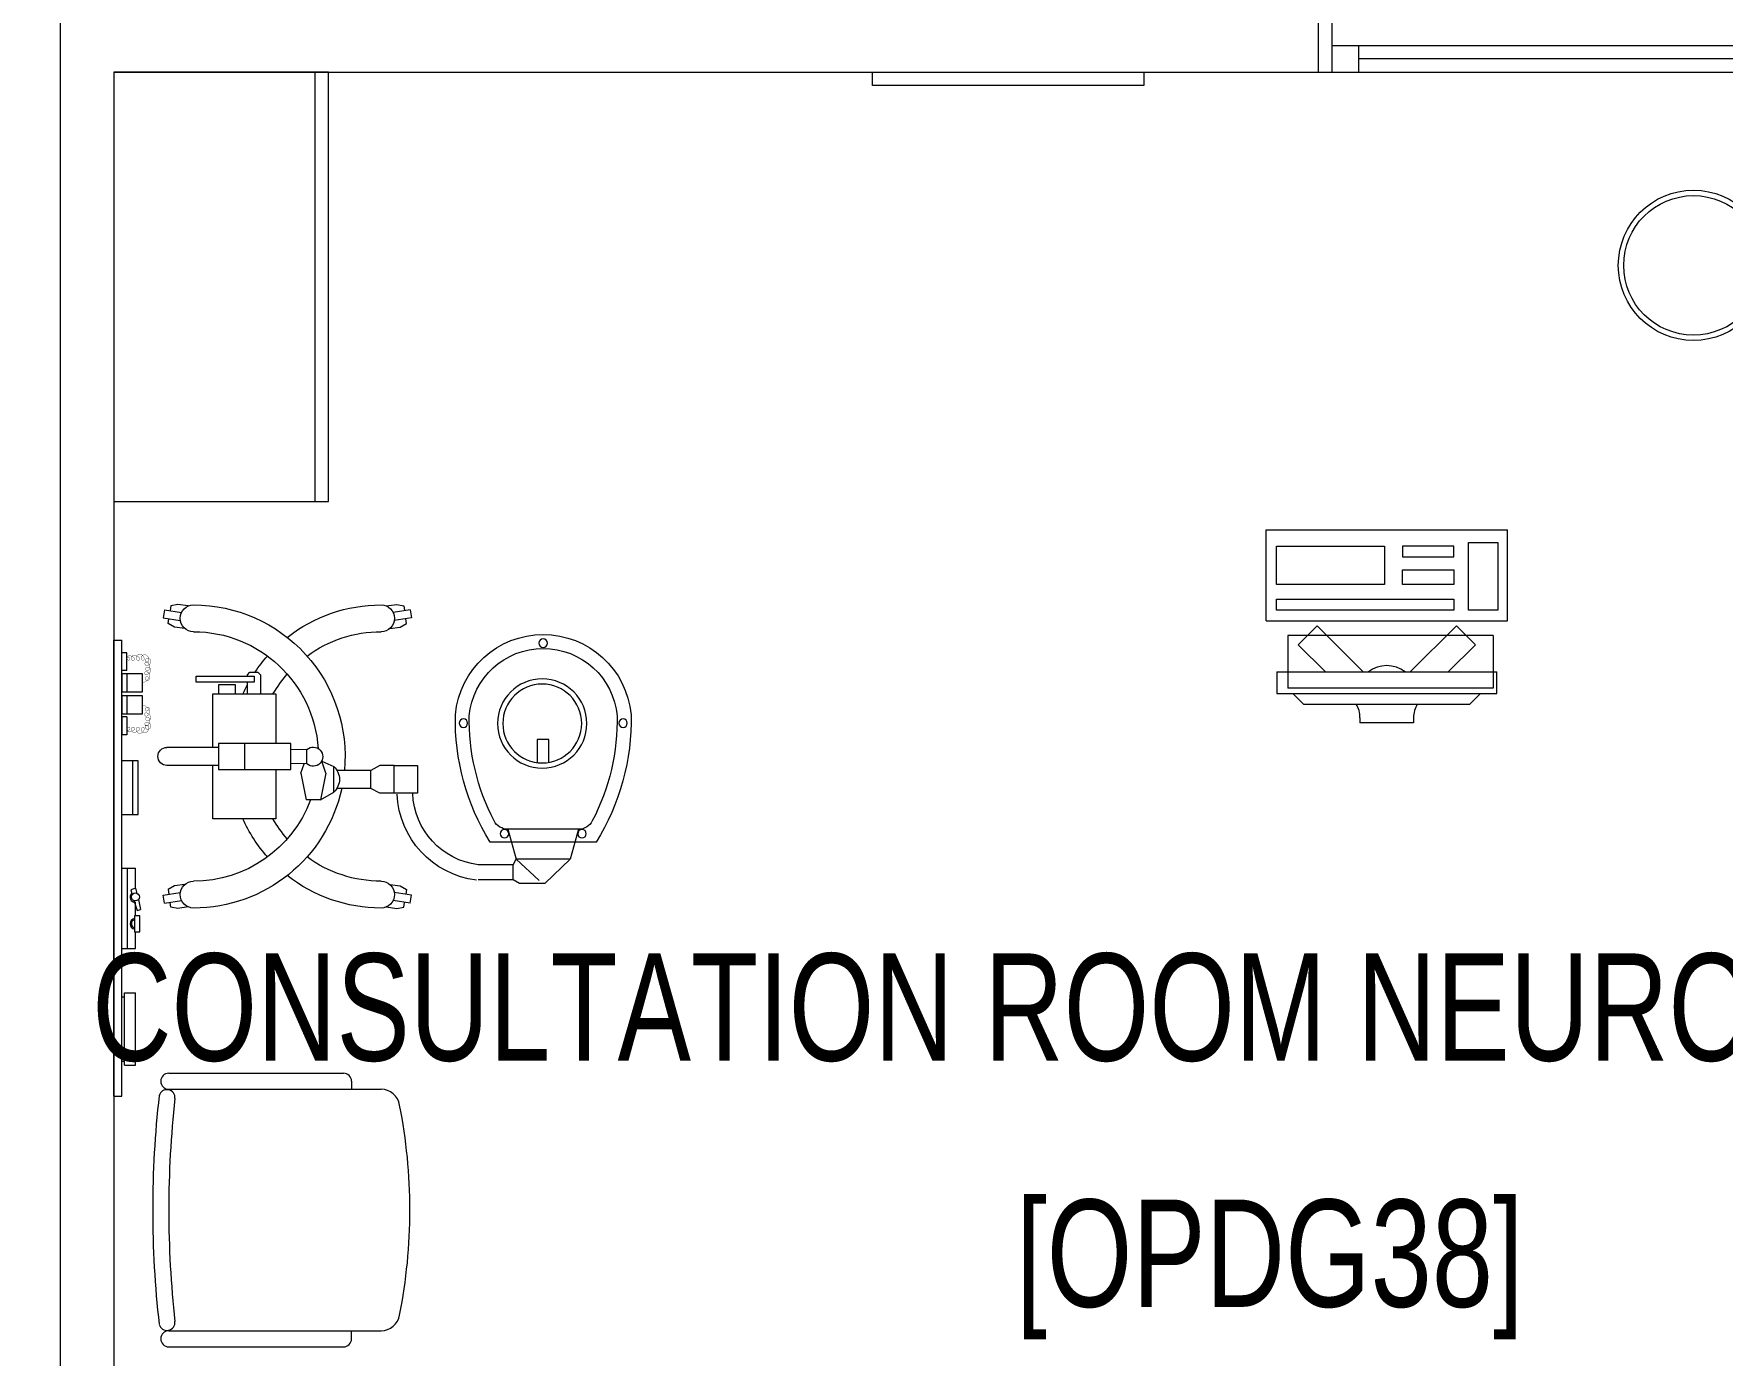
# Model space of a CAD drawing. Header units: millimetres. Extents: x -2143172 to 5255, y -610845 to 279739.
# Drawn here: x -1143962 to -1140815, y -586760 to -584296 of the extents above; entities that cross this region are included whole.
import ezdxf

# ---------------------------------------------------------------- set-up
doc = ezdxf.new("R2010")
doc.units = ezdxf.units.MM
doc.header["$LTSCALE"] = 30
doc.linetypes.add('HIDDEN', pattern=[9.525, 6.35, -3.175])
doc.layers.get('0').update_dxf_attribs({"lineweight": 5})
for name, color, linetype, lineweight in [('72_EGR_BASE_TEXT', 7, 'Continuous', 5), ('Aluminum', 7, 'Continuous', 5), ('LOADING', 163, 'Continuous', 5), ('Walls', 32, 'Continuous', 5)]:
    doc.layers.add(name, color=color, linetype=linetype, lineweight=lineweight)
doc.styles.add('X3G_ENTITY_2587E4', font='swisscl.ttf', dxfattribs={"height": 200})
doc.styles.add('X3G_ENTITY_258862', font='swisscl.ttf', dxfattribs={"height": 200})

# ---------------------------------------------------------------- blocks, each defined once
blk = doc.blocks.new('A$C37be4daf')
at = {"layer": 'Aluminum', "color": 5}
for p, q in [((1416, 598.2), (216, 598.2)), ((241, 498.2), (241, 598.2)), ((291, 548.2), (291, 598.2)), ((1341, 548.2), (1341, 598.2)), ((1391, 498.2), (1391, 598.2)), ((291, 573.2), (1341, 573.2)), ((1391, 548.2), (241, 548.2)), ((1416, 498.2), (216, 498.2))]:
    blk.add_line(p, q, dxfattribs=at)
at = {"layer": 'Walls'}
for p, q in [((216, 498.2), (216, 598.2)), ((1416, 498.2), (1416, 598.2))]:
    blk.add_line(p, q, dxfattribs=at)
blk = doc.blocks.new('WM00001-P')
blk.add_circle((0, 0), 0.14)
at = {"color": 8}
blk.add_circle((0, 0), 0.13, dxfattribs=at)
blk = doc.blocks.new('GF21016-P')
at = {"color": 0, "extrusion": (-1.24384e-09, -1.20261e-09, -1)}
for p, q in [((0.0128, 0.0179), (0.0128, 0.4136)), ((0.4628, 0.0179), (0.4628, 0.4136)), ((-0.0022, 0.3585), (0.0128, 0.3585)), ((0.4778, 0.3585), (0.4628, 0.3585)), ((-0.0172, 0.0179), (-0.0172, 0.3435)), ((0.4928, 0.0179), (0.4928, 0.3435)), ((0.4778, 0.0029), (0.4778, 0.0029))]:
    blk.add_line(p, q, dxfattribs=at)
for centre, radius, start, end in [((-0.2378, -0.5362), 1.0036, 78.7568, 101.2432), ((-0.0478, 0.4136), 0.035, 0, 80.6557), ((-0.4278, 0.4136), 0.035, 99.3443, 180), ((0.0022, 0.3435), 0.015, 0, 90), ((-0.4778, 0.3435), 0.015, 90, 180), ((0.0022, 0.0179), 0.015, 270, 0), ((0.0022, 0.0179), 0.015, 180, 270), ((-0.0284, 0.0145), 0.015, 284.3864, 95.5209), ((-0.2378, 1.8734), 1.8855, 263.5119, 276.4881), ((-0.2378, 1.8928), 1.8749, 263.6341, 276.3659), ((-0.4471, 0.0145), 0.015, 84.4791, 255.6136), ((-0.4778, 0.0179), 0.015, 270, 0), ((-0.4778, 0.0179), 0.015, 180, 270)]:
    blk.add_arc(centre, radius, start, end, dxfattribs=at)
blk = doc.blocks.new('ITCWLS1-P')
for p, q in [((-0.17, 0.45), (-0.17, 0)), ((-0.17, 0.45), (0, 0.45)), ((0, 0.45), (0, 0)), ((-0.2651, 0.43, 0), (-0.3051, 0.43, 0)), ((-0.3051, 0.43, 0), (-0.3051, 0.02, 0)), ((-0.2651, 0.43, 0), (-0.2651, 0.02, 0)), ((-0.1496, 0.4305), (-0.1291, 0.4305)), ((-0.1291, 0.4305), (-0.1291, 0.4089)), ((-0.3251, 0.38, 0), (-0.3051, 0.4, 0)), ((-0.3251, 0.38, 0), (-0.3251, 0.07, 0)), ((-0.3251, 0.07, 0), (-0.3051, 0.05, 0)), ((-0.3051, 0.02, 0), (-0.2651, 0.02, 0)), ((-0.17, 0), (0, 0))]:
    blk.add_line(p, q)
at = {"color": 8, "linetype": 'HIDDEN'}
for p, q in [((-0.197, 0.4094), (-0.295, 0.4094)), ((-0.295, 0.0264), (-0.295, 0.4094)), ((-0.197, 0.0264), (-0.197, 0.4094)), ((-0.197, 0.0264), (-0.295, 0.0264))]:
    blk.add_line(p, q, dxfattribs=at)
at = {"color": 1, "extrusion": (2.48281e-10, 3.18408e-10, -1)}
for p, q in [((-0.2651, 0.3395), (-0.2144, 0.3902)), ((-0.1791, 0.3548), (-0.2144, 0.3902)), ((-0.2651, 0.2688), (-0.1791, 0.3548))]:
    blk.add_line(p, q, dxfattribs=at)
at = {"color": 1}
for p, q in [((-0.3503, 0.275), (-0.3596, 0.275)), ((-0.3596, 0.175), (-0.3596, 0.275)), ((-0.3503, 0.175), (-0.3596, 0.175))]:
    blk.add_line(p, q, dxfattribs=at)
at = {"color": 1, "extrusion": (2.48281e-10, -3.18408e-10, -1)}
for p, q in [((-0.2651, 0.1812), (-0.1791, 0.0952)), ((-0.2651, 0.1105), (-0.2144, 0.0598)), ((-0.1791, 0.0952), (-0.2144, 0.0598))]:
    blk.add_line(p, q, dxfattribs=at)
blk.add_lwpolyline([(-0.1291, 0.4089), (-0.1291, 0.1), (-0.1496, 0.1), (-0.1496, 0.4305)])
for points in [[(-0.1019, 0.4305), (-0.0304, 0.4305), (-0.0304, 0.2294), (-0.1019, 0.2294)], [(-0.1019, 0.1954), (-0.0747, 0.1954), (-0.0747, 0.1), (-0.1019, 0.1)], [(-0.0304, 0.1954), (-0.0508, 0.1954), (-0.0508, 0.1), (-0.0304, 0.1)], [(-0.1496, 0.0727), (-0.0236, 0.0727), (-0.0236, 0.0182), (-0.1496, 0.0182)]]:
    blk.add_lwpolyline(points, close=True)
at = {"color": 250, "linetype": 'Continuous'}
for points in [[(-0.1496, 0.1), (-0.1496, 0.1), (-0.1496, 0.1), (-0.1496, 0.1), (-0.1496, 0.1), (-0.1496, 0.1), (-0.1496, 0.1), (-0.1496, 0.1), (-0.1496, 0.1)], [(-0.1496, 0.1), (-0.1496, 0.1), (-0.1496, 0.1), (-0.1496, 0.1), (-0.1496, 0.1), (-0.1496, 0.1), (-0.1496, 0.1), (-0.1496, 0.1), (-0.1496, 0.1), (-0.1496, 0.1), (-0.1496, 0.1), (-0.1496, 0.1), (-0.1496, 0.1), (-0.1496, 0.1), (-0.1496, 0.1), (-0.1496, 0.1), (-0.1496, 0.1), (-0.1496, 0.1)], [(-0.1496, 0.1), (-0.1496, 0.1), (-0.1496, 0.1), (-0.1496, 0.1), (-0.1496, 0.1), (-0.1496, 0.1), (-0.1496, 0.1), (-0.1496, 0.1), (-0.1496, 0.1), (-0.1496, 0.1)], [(-0.1496, 0.1), (-0.1496, 0.1), (-0.1496, 0.1), (-0.1496, 0.1), (-0.1496, 0.1), (-0.1496, 0.1), (-0.1496, 0.1)], [(-0.1496, 0.1), (-0.1496, 0.1), (-0.1496, 0.1), (-0.1496, 0.1), (-0.1496, 0.1), (-0.1496, 0.1), (-0.1496, 0.1), (-0.1496, 0.1), (-0.1496, 0.1), (-0.1496, 0.1)], [(-0.1496, 0.1), (-0.1496, 0.1), (-0.1496, 0.1), (-0.1496, 0.1), (-0.1496, 0.1), (-0.1496, 0.1), (-0.1496, 0.1), (-0.1496, 0.1), (-0.1496, 0.1), (-0.1496, 0.1), (-0.1496, 0.1), (-0.1496, 0.1), (-0.1496, 0.1), (-0.1496, 0.1), (-0.1496, 0.1)], [(-0.1496, 0.1), (-0.1496, 0.1), (-0.1496, 0.1), (-0.1496, 0.1), (-0.1496, 0.1), (-0.1496, 0.1), (-0.1496, 0.1), (-0.1496, 0.1), (-0.1496, 0.1), (-0.1496, 0.1)], [(-0.1496, 0.1), (-0.1496, 0.1), (-0.1496, 0.1), (-0.1496, 0.1), (-0.1496, 0.1), (-0.1496, 0.1), (-0.1496, 0.1), (-0.1496, 0.1), (-0.1496, 0.1), (-0.1496, 0.1)], [(-0.1496, 0.1), (-0.1496, 0.1), (-0.1496, 0.1), (-0.1496, 0.1), (-0.1496, 0.1), (-0.1496, 0.1), (-0.1496, 0.1), (-0.1496, 0.1), (-0.1496, 0.1), (-0.1496, 0.1), (-0.1496, 0.1), (-0.1496, 0.1), (-0.1496, 0.1), (-0.1496, 0.1), (-0.1496, 0.1), (-0.1496, 0.1), (-0.1496, 0.1), (-0.1496, 0.1), (-0.1496, 0.1), (-0.1496, 0.1), (-0.1496, 0.1), (-0.1496, 0.1), (-0.1496, 0.1), (-0.1496, 0.1), (-0.1496, 0.1), (-0.1496, 0.1), (-0.1496, 0.1), (-0.1496, 0.1), (-0.1496, 0.1), (-0.1496, 0.1), (-0.1496, 0.1), (-0.1496, 0.1), (-0.1496, 0.1), (-0.1496, 0.1), (-0.1496, 0.1), (-0.1496, 0.1), (-0.1496, 0.1), (-0.1496, 0.1), (-0.1496, 0.1), (-0.1496, 0.1), (-0.1496, 0.1), (-0.1496, 0.1), (-0.1496, 0.1), (-0.1496, 0.1), (-0.1496, 0.1), (-0.1496, 0.1), (-0.1496, 0.1), (-0.1496, 0.1), (-0.1496, 0.1), (-0.1496, 0.1), (-0.1496, 0.1), (-0.1496, 0.1), (-0.1496, 0.1), (-0.1496, 0.1)], [(-0.1496, 0.1), (-0.1496, 0.1), (-0.1496, 0.1), (-0.1496, 0.1), (-0.1496, 0.1), (-0.1496, 0.1), (-0.1496, 0.1), (-0.1496, 0.1), (-0.1496, 0.1), (-0.1496, 0.1), (-0.1496, 0.1), (-0.1496, 0.1), (-0.1496, 0.1), (-0.1496, 0.1), (-0.1496, 0.1), (-0.1496, 0.1), (-0.1496, 0.1), (-0.1496, 0.1), (-0.1496, 0.1), (-0.1496, 0.1), (-0.1496, 0.1), (-0.1496, 0.1), (-0.1496, 0.1), (-0.1496, 0.1), (-0.1496, 0.1), (-0.1496, 0.1), (-0.1496, 0.1), (-0.1496, 0.1), (-0.1496, 0.1), (-0.1496, 0.1), (-0.1496, 0.1), (-0.1496, 0.1), (-0.1496, 0.1), (-0.1496, 0.1), (-0.1496, 0.1), (-0.1496, 0.1), (-0.1496, 0.1), (-0.1496, 0.1), (-0.1496, 0.1), (-0.1496, 0.1), (-0.1496, 0.1), (-0.1496, 0.1), (-0.1496, 0.1), (-0.1496, 0.1), (-0.1496, 0.1), (-0.1496, 0.1), (-0.1496, 0.1), (-0.1496, 0.1), (-0.1496, 0.1), (-0.1496, 0.1), (-0.1496, 0.1), (-0.1496, 0.1), (-0.1496, 0.1), (-0.1496, 0.1), (-0.1496, 0.1), (-0.1496, 0.1), (-0.1496, 0.1), (-0.1496, 0.1), (-0.1496, 0.1), (-0.1496, 0.1), (-0.1496, 0.1), (-0.1496, 0.1), (-0.1496, 0.1), (-0.1496, 0.1), (-0.1496, 0.1), (-0.1496, 0.1), (-0.1496, 0.1), (-0.1496, 0.1), (-0.1496, 0.1), (-0.1496, 0.1), (-0.1496, 0.1), (-0.1496, 0.1), (-0.1496, 0.1), (-0.1496, 0.1), (-0.1496, 0.1), (-0.1496, 0.1), (-0.1496, 0.1), (-0.1496, 0.1), (-0.1496, 0.1), (-0.1496, 0.1), (-0.1496, 0.1), (-0.1496, 0.1), (-0.1496, 0.1), (-0.1496, 0.1), (-0.1496, 0.1), (-0.1496, 0.1), (-0.1496, 0.1), (-0.1496, 0.1), (-0.1496, 0.1)], [(-0.1496, 0.1), (-0.1496, 0.1), (-0.1496, 0.1), (-0.1496, 0.1), (-0.1496, 0.1), (-0.1496, 0.1), (-0.1496, 0.1), (-0.1496, 0.1), (-0.1496, 0.1), (-0.1496, 0.1), (-0.1496, 0.1), (-0.1496, 0.1)], [(-0.1496, 0.1), (-0.1496, 0.1), (-0.1496, 0.1), (-0.1496, 0.1), (-0.1496, 0.1), (-0.1496, 0.1), (-0.1496, 0.1)], [(-0.1496, 0.1), (-0.1496, 0.1), (-0.1496, 0.1), (-0.1496, 0.1), (-0.1496, 0.1), (-0.1496, 0.1), (-0.1496, 0.1), (-0.1496, 0.1), (-0.1496, 0.1), (-0.1496, 0.1), (-0.1496, 0.1), (-0.1496, 0.1), (-0.1496, 0.1), (-0.1496, 0.1), (-0.1496, 0.1), (-0.1496, 0.1), (-0.1496, 0.1)], [(-0.1496, 0.1), (-0.1496, 0.1), (-0.1496, 0.1), (-0.1496, 0.1), (-0.1496, 0.1), (-0.1496, 0.1), (-0.1496, 0.1), (-0.1496, 0.1), (-0.1496, 0.1), (-0.1496, 0.1), (-0.1496, 0.1), (-0.1496, 0.1), (-0.1496, 0.1), (-0.1496, 0.1), (-0.1496, 0.1), (-0.1496, 0.1), (-0.1496, 0.1), (-0.1496, 0.1), (-0.1496, 0.1), (-0.1496, 0.1), (-0.1496, 0.1), (-0.1496, 0.1), (-0.1496, 0.1), (-0.1496, 0.1), (-0.1496, 0.1), (-0.1496, 0.1), (-0.1496, 0.1), (-0.1496, 0.1), (-0.1496, 0.1), (-0.1496, 0.1), (-0.1496, 0.1), (-0.1496, 0.1), (-0.1496, 0.1), (-0.1496, 0.1), (-0.1496, 0.1), (-0.1496, 0.1), (-0.1496, 0.1), (-0.1496, 0.1), (-0.1496, 0.1), (-0.1496, 0.1), (-0.1496, 0.1), (-0.1496, 0.1), (-0.1496, 0.1), (-0.1496, 0.1), (-0.1496, 0.1), (-0.1496, 0.1), (-0.1496, 0.1), (-0.1496, 0.1), (-0.1496, 0.1), (-0.1496, 0.1), (-0.1496, 0.1), (-0.1496, 0.1), (-0.1496, 0.1), (-0.1496, 0.1), (-0.1496, 0.1), (-0.1496, 0.1), (-0.1496, 0.1), (-0.1496, 0.1), (-0.1496, 0.1), (-0.1496, 0.1), (-0.1496, 0.1), (-0.1496, 0.1), (-0.1496, 0.1), (-0.1496, 0.1), (-0.1496, 0.1), (-0.1496, 0.1), (-0.1496, 0.1), (-0.1496, 0.1), (-0.1496, 0.1), (-0.1496, 0.1), (-0.1496, 0.1), (-0.1496, 0.1), (-0.1496, 0.1), (-0.1496, 0.1), (-0.1496, 0.1), (-0.1496, 0.1), (-0.1496, 0.1), (-0.1496, 0.1), (-0.1496, 0.1), (-0.1496, 0.1), (-0.1496, 0.1), (-0.1496, 0.1), (-0.1496, 0.1), (-0.1496, 0.1), (-0.1496, 0.1), (-0.1496, 0.1), (-0.1496, 0.1), (-0.1496, 0.1), (-0.1496, 0.1), (-0.1496, 0.1), (-0.1496, 0.1), (-0.1496, 0.1), (-0.1496, 0.1), (-0.1496, 0.1), (-0.1496, 0.1), (-0.1496, 0.1), (-0.1496, 0.1), (-0.1496, 0.1), (-0.1496, 0.1), (-0.1496, 0.1), (-0.1496, 0.1), (-0.1496, 0.1), (-0.1496, 0.1), (-0.1496, 0.1), (-0.1496, 0.1), (-0.1496, 0.1), (-0.1496, 0.1), (-0.1496, 0.1), (-0.1496, 0.1), (-0.1496, 0.1), (-0.1496, 0.1)], [(-0.1496, 0.1), (-0.1496, 0.1), (-0.1496, 0.1), (-0.1496, 0.1), (-0.1496, 0.1), (-0.1496, 0.1), (-0.1496, 0.1), (-0.1496, 0.1)]]:
    blk.add_lwpolyline(points, dxfattribs=at)
for points in [[(-0.1496, 0.1), (-0.1496, 0.1), (-0.1496, 0.1), (-0.1496, 0.1), (-0.1496, 0.1), (-0.1496, 0.1), (-0.1496, 0.1), (-0.1496, 0.1), (-0.1496, 0.1), (-0.1496, 0.1), (-0.1496, 0.1), (-0.1496, 0.1), (-0.1496, 0.1), (-0.1496, 0.1), (-0.1496, 0.1), (-0.1496, 0.1), (-0.1496, 0.1), (-0.1496, 0.1), (-0.1496, 0.1), (-0.1496, 0.1), (-0.1496, 0.1), (-0.1496, 0.1), (-0.1496, 0.1), (-0.1496, 0.1), (-0.1496, 0.1), (-0.1496, 0.1), (-0.1496, 0.1), (-0.1496, 0.1), (-0.1496, 0.1), (-0.1496, 0.1), (-0.1496, 0.1), (-0.1496, 0.1), (-0.1496, 0.1), (-0.1496, 0.1), (-0.1496, 0.1), (-0.1496, 0.1), (-0.1496, 0.1), (-0.1496, 0.1), (-0.1496, 0.1), (-0.1496, 0.1), (-0.1496, 0.1), (-0.1496, 0.1), (-0.1496, 0.1), (-0.1496, 0.1), (-0.1496, 0.1), (-0.1496, 0.1), (-0.1496, 0.1), (-0.1496, 0.1), (-0.1496, 0.1), (-0.1496, 0.1), (-0.1496, 0.1), (-0.1496, 0.1), (-0.1496, 0.1), (-0.1496, 0.1), (-0.1496, 0.1), (-0.1496, 0.1), (-0.1496, 0.1), (-0.1496, 0.1), (-0.1496, 0.1), (-0.1496, 0.1), (-0.1496, 0.1), (-0.1496, 0.1), (-0.1496, 0.1), (-0.1496, 0.1), (-0.1496, 0.1), (-0.1496, 0.1), (-0.1496, 0.1), (-0.1496, 0.1), (-0.1496, 0.1), (-0.1496, 0.1), (-0.1496, 0.1), (-0.1496, 0.1), (-0.1496, 0.1), (-0.1496, 0.1), (-0.1496, 0.1), (-0.1496, 0.1), (-0.1496, 0.1), (-0.1496, 0.1), (-0.1496, 0.1), (-0.1496, 0.1), (-0.1496, 0.1), (-0.1496, 0.1), (-0.1496, 0.1), (-0.1496, 0.1), (-0.1496, 0.1), (-0.1496, 0.1), (-0.1496, 0.1), (-0.1496, 0.1), (-0.1496, 0.1), (-0.1496, 0.1), (-0.1496, 0.1), (-0.1496, 0.1), (-0.1496, 0.1), (-0.1496, 0.1), (-0.1496, 0.1), (-0.1496, 0.1), (-0.1496, 0.1), (-0.1496, 0.1), (-0.1496, 0.1), (-0.1496, 0.1), (-0.1496, 0.1), (-0.1496, 0.1), (-0.1496, 0.1), (-0.1496, 0.1), (-0.1496, 0.1), (-0.1496, 0.1), (-0.1496, 0.1), (-0.1496, 0.1), (-0.1496, 0.1), (-0.1496, 0.1), (-0.1496, 0.1), (-0.1496, 0.1), (-0.1496, 0.1), (-0.1496, 0.1), (-0.1496, 0.1), (-0.1496, 0.1), (-0.1496, 0.1), (-0.1496, 0.1), (-0.1496, 0.1), (-0.1496, 0.1), (-0.1496, 0.1), (-0.1496, 0.1), (-0.1496, 0.1), (-0.1496, 0.1), (-0.1496, 0.1), (-0.1496, 0.1), (-0.1496, 0.1), (-0.1496, 0.1), (-0.1496, 0.1), (-0.1496, 0.1), (-0.1496, 0.1), (-0.1496, 0.1), (-0.1496, 0.1), (-0.1496, 0.1), (-0.1496, 0.1), (-0.1496, 0.1), (-0.1496, 0.1), (-0.1496, 0.1), (-0.1496, 0.1), (-0.1496, 0.1), (-0.1496, 0.1), (-0.1496, 0.1), (-0.1496, 0.1), (-0.1496, 0.1), (-0.1496, 0.1), (-0.1496, 0.1), (-0.1496, 0.1), (-0.1496, 0.1), (-0.1496, 0.1), (-0.1496, 0.1), (-0.1496, 0.1), (-0.1496, 0.1), (-0.1496, 0.1), (-0.1496, 0.1), (-0.1496, 0.1), (-0.1496, 0.1), (-0.1496, 0.1), (-0.1496, 0.1), (-0.1496, 0.1), (-0.1496, 0.1), (-0.1496, 0.1), (-0.1496, 0.1), (-0.1496, 0.1), (-0.1496, 0.1), (-0.1496, 0.1), (-0.1496, 0.1), (-0.1496, 0.1), (-0.1496, 0.1), (-0.1496, 0.1), (-0.1496, 0.1), (-0.1496, 0.1), (-0.1496, 0.1), (-0.1496, 0.1), (-0.1496, 0.1), (-0.1496, 0.1), (-0.1496, 0.1), (-0.1496, 0.1), (-0.1496, 0.1), (-0.1496, 0.1), (-0.1496, 0.1), (-0.1496, 0.1), (-0.1496, 0.1), (-0.1496, 0.1), (-0.1496, 0.1), (-0.1496, 0.1), (-0.1496, 0.1), (-0.1496, 0.1), (-0.1496, 0.1), (-0.1496, 0.1), (-0.1496, 0.1), (-0.1496, 0.1), (-0.1496, 0.1), (-0.1496, 0.1), (-0.1496, 0.1), (-0.1496, 0.1), (-0.1496, 0.1), (-0.1496, 0.1), (-0.1496, 0.1), (-0.1496, 0.1), (-0.1496, 0.1), (-0.1496, 0.1), (-0.1496, 0.1), (-0.1496, 0.1), (-0.1496, 0.1), (-0.1496, 0.1), (-0.1496, 0.1), (-0.1496, 0.1), (-0.1496, 0.1), (-0.1496, 0.1), (-0.1496, 0.1), (-0.1496, 0.1), (-0.1496, 0.1), (-0.1496, 0.1), (-0.1496, 0.1), (-0.1496, 0.1), (-0.1496, 0.1), (-0.1496, 0.1), (-0.1496, 0.1), (-0.1496, 0.1), (-0.1496, 0.1), (-0.1496, 0.1), (-0.1496, 0.1), (-0.1496, 0.1), (-0.1496, 0.1), (-0.1496, 0.1), (-0.1496, 0.1), (-0.1496, 0.1), (-0.1496, 0.1), (-0.1496, 0.1), (-0.1496, 0.1), (-0.1496, 0.1), (-0.1496, 0.1), (-0.1496, 0.1), (-0.1496, 0.1), (-0.1496, 0.1), (-0.1496, 0.1), (-0.1496, 0.1), (-0.1496, 0.1), (-0.1496, 0.1), (-0.1496, 0.1), (-0.1496, 0.1), (-0.1496, 0.1), (-0.1496, 0.1), (-0.1496, 0.1), (-0.1496, 0.1), (-0.1496, 0.1), (-0.1496, 0.1), (-0.1496, 0.1), (-0.1496, 0.1), (-0.1496, 0.1), (-0.1496, 0.1), (-0.1496, 0.1), (-0.1496, 0.1), (-0.1496, 0.1), (-0.1496, 0.1), (-0.1496, 0.1), (-0.1496, 0.1), (-0.1496, 0.1), (-0.1496, 0.1), (-0.1496, 0.1), (-0.1496, 0.1), (-0.1496, 0.1), (-0.1496, 0.1), (-0.1496, 0.1), (-0.1496, 0.1), (-0.1496, 0.1), (-0.1496, 0.1), (-0.1496, 0.1), (-0.1496, 0.1), (-0.1496, 0.1), (-0.1496, 0.1), (-0.1496, 0.1), (-0.1496, 0.1), (-0.1496, 0.1), (-0.1496, 0.1), (-0.1496, 0.1), (-0.1496, 0.1)], [(-0.1496, 0.1), (-0.1496, 0.1), (-0.1496, 0.1), (-0.1496, 0.1), (-0.1496, 0.1), (-0.1496, 0.1), (-0.1496, 0.1), (-0.1496, 0.1), (-0.1496, 0.1), (-0.1496, 0.1), (-0.1496, 0.1), (-0.1496, 0.1), (-0.1496, 0.1), (-0.1496, 0.1), (-0.1496, 0.1), (-0.1496, 0.1), (-0.1496, 0.1), (-0.1496, 0.1), (-0.1496, 0.1), (-0.1496, 0.1), (-0.1496, 0.1), (-0.1496, 0.1), (-0.1496, 0.1), (-0.1496, 0.1), (-0.1496, 0.1), (-0.1496, 0.1), (-0.1496, 0.1), (-0.1496, 0.1), (-0.1496, 0.1), (-0.1496, 0.1), (-0.1496, 0.1), (-0.1496, 0.1), (-0.1496, 0.1), (-0.1496, 0.1), (-0.1496, 0.1), (-0.1496, 0.1), (-0.1496, 0.1), (-0.1496, 0.1), (-0.1496, 0.1), (-0.1496, 0.1), (-0.1496, 0.1), (-0.1496, 0.1), (-0.1496, 0.1), (-0.1496, 0.1), (-0.1496, 0.1), (-0.1496, 0.1), (-0.1496, 0.1), (-0.1496, 0.1), (-0.1496, 0.1), (-0.1496, 0.1), (-0.1496, 0.1), (-0.1496, 0.1), (-0.1496, 0.1), (-0.1496, 0.1), (-0.1496, 0.1), (-0.1496, 0.1), (-0.1496, 0.1), (-0.1496, 0.1), (-0.1496, 0.1), (-0.1496, 0.1), (-0.1496, 0.1), (-0.1496, 0.1), (-0.1496, 0.1), (-0.1496, 0.1), (-0.1496, 0.1), (-0.1496, 0.1), (-0.1496, 0.1), (-0.1496, 0.1), (-0.1496, 0.1), (-0.1496, 0.1), (-0.1496, 0.1), (-0.1496, 0.1), (-0.1496, 0.1), (-0.1496, 0.1), (-0.1496, 0.1), (-0.1496, 0.1), (-0.1496, 0.1), (-0.1496, 0.1), (-0.1496, 0.1), (-0.1496, 0.1), (-0.1496, 0.1), (-0.1496, 0.1), (-0.1496, 0.1), (-0.1496, 0.1), (-0.1496, 0.1), (-0.1496, 0.1), (-0.1496, 0.1), (-0.1496, 0.1), (-0.1496, 0.1), (-0.1496, 0.1), (-0.1496, 0.1), (-0.1496, 0.1), (-0.1496, 0.1), (-0.1496, 0.1), (-0.1496, 0.1), (-0.1496, 0.1), (-0.1496, 0.1), (-0.1496, 0.1), (-0.1496, 0.1), (-0.1496, 0.1), (-0.1496, 0.1), (-0.1496, 0.1), (-0.1496, 0.1), (-0.1496, 0.1), (-0.1496, 0.1), (-0.1496, 0.1), (-0.1496, 0.1), (-0.1496, 0.1), (-0.1496, 0.1), (-0.1496, 0.1), (-0.1496, 0.1), (-0.1496, 0.1), (-0.1496, 0.1), (-0.1496, 0.1), (-0.1496, 0.1), (-0.1496, 0.1), (-0.1496, 0.1), (-0.1496, 0.1), (-0.1496, 0.1), (-0.1496, 0.1), (-0.1496, 0.1), (-0.1496, 0.1), (-0.1496, 0.1), (-0.1496, 0.1), (-0.1496, 0.1), (-0.1496, 0.1), (-0.1496, 0.1), (-0.1496, 0.1), (-0.1496, 0.1), (-0.1496, 0.1), (-0.1496, 0.1), (-0.1496, 0.1), (-0.1496, 0.1), (-0.1496, 0.1), (-0.1496, 0.1), (-0.1496, 0.1), (-0.1496, 0.1), (-0.1496, 0.1), (-0.1496, 0.1), (-0.1496, 0.1), (-0.1496, 0.1), (-0.1496, 0.1), (-0.1496, 0.1), (-0.1496, 0.1), (-0.1496, 0.1), (-0.1496, 0.1), (-0.1496, 0.1), (-0.1496, 0.1), (-0.1496, 0.1), (-0.1496, 0.1), (-0.1496, 0.1), (-0.1496, 0.1), (-0.1496, 0.1), (-0.1496, 0.1), (-0.1496, 0.1), (-0.1496, 0.1), (-0.1496, 0.1), (-0.1496, 0.1), (-0.1496, 0.1), (-0.1496, 0.1), (-0.1496, 0.1), (-0.1496, 0.1), (-0.1496, 0.1), (-0.1496, 0.1), (-0.1496, 0.1), (-0.1496, 0.1), (-0.1496, 0.1), (-0.1496, 0.1), (-0.1496, 0.1), (-0.1496, 0.1), (-0.1496, 0.1), (-0.1496, 0.1), (-0.1496, 0.1), (-0.1496, 0.1), (-0.1496, 0.1), (-0.1496, 0.1), (-0.1496, 0.1), (-0.1496, 0.1), (-0.1496, 0.1), (-0.1496, 0.1), (-0.1496, 0.1), (-0.1496, 0.1), (-0.1496, 0.1), (-0.1496, 0.1), (-0.1496, 0.1), (-0.1496, 0.1), (-0.1496, 0.1), (-0.1496, 0.1), (-0.1496, 0.1), (-0.1496, 0.1), (-0.1496, 0.1), (-0.1496, 0.1), (-0.1496, 0.1), (-0.1496, 0.1), (-0.1496, 0.1), (-0.1496, 0.1), (-0.1496, 0.1), (-0.1496, 0.1), (-0.1496, 0.1), (-0.1496, 0.1), (-0.1496, 0.1), (-0.1496, 0.1), (-0.1496, 0.1), (-0.1496, 0.1), (-0.1496, 0.1), (-0.1496, 0.1), (-0.1496, 0.1), (-0.1496, 0.1), (-0.1496, 0.1), (-0.1496, 0.1), (-0.1496, 0.1), (-0.1496, 0.1), (-0.1496, 0.1), (-0.1496, 0.1)], [(-0.1496, 0.1), (-0.1496, 0.1), (-0.1496, 0.1), (-0.1496, 0.1), (-0.1496, 0.1), (-0.1496, 0.1), (-0.1496, 0.1), (-0.1496, 0.1), (-0.1496, 0.1), (-0.1496, 0.1), (-0.1496, 0.1), (-0.1496, 0.1), (-0.1496, 0.1), (-0.1496, 0.1), (-0.1496, 0.1), (-0.1496, 0.1), (-0.1496, 0.1), (-0.1496, 0.1), (-0.1496, 0.1), (-0.1496, 0.1), (-0.1496, 0.1), (-0.1496, 0.1), (-0.1496, 0.1), (-0.1496, 0.1), (-0.1496, 0.1), (-0.1496, 0.1), (-0.1496, 0.1), (-0.1496, 0.1), (-0.1496, 0.1), (-0.1496, 0.1), (-0.1496, 0.1), (-0.1496, 0.1), (-0.1496, 0.1), (-0.1496, 0.1), (-0.1496, 0.1), (-0.1496, 0.1), (-0.1496, 0.1), (-0.1496, 0.1), (-0.1496, 0.1), (-0.1496, 0.1), (-0.1496, 0.1), (-0.1496, 0.1), (-0.1496, 0.1), (-0.1496, 0.1), (-0.1496, 0.1), (-0.1496, 0.1), (-0.1496, 0.1), (-0.1496, 0.1), (-0.1496, 0.1), (-0.1496, 0.1), (-0.1496, 0.1), (-0.1496, 0.1), (-0.1496, 0.1), (-0.1496, 0.1), (-0.1496, 0.1), (-0.1496, 0.1), (-0.1496, 0.1), (-0.1496, 0.1), (-0.1496, 0.1), (-0.1496, 0.1), (-0.1496, 0.1), (-0.1496, 0.1), (-0.1496, 0.1), (-0.1496, 0.1), (-0.1496, 0.1), (-0.1496, 0.1), (-0.1496, 0.1), (-0.1496, 0.1), (-0.1496, 0.1), (-0.1496, 0.1), (-0.1496, 0.1), (-0.1496, 0.1), (-0.1496, 0.1), (-0.1496, 0.1), (-0.1496, 0.1), (-0.1496, 0.1), (-0.1496, 0.1), (-0.1496, 0.1), (-0.1496, 0.1), (-0.1496, 0.1), (-0.1496, 0.1), (-0.1496, 0.1), (-0.1496, 0.1), (-0.1496, 0.1), (-0.1496, 0.1), (-0.1496, 0.1), (-0.1496, 0.1), (-0.1496, 0.1), (-0.1496, 0.1), (-0.1496, 0.1), (-0.1496, 0.1), (-0.1496, 0.1), (-0.1496, 0.1), (-0.1496, 0.1), (-0.1496, 0.1), (-0.1496, 0.1), (-0.1496, 0.1), (-0.1496, 0.1), (-0.1496, 0.1), (-0.1496, 0.1), (-0.1496, 0.1), (-0.1496, 0.1), (-0.1496, 0.1), (-0.1496, 0.1), (-0.1496, 0.1), (-0.1496, 0.1), (-0.1496, 0.1), (-0.1496, 0.1), (-0.1496, 0.1), (-0.1496, 0.1), (-0.1496, 0.1), (-0.1496, 0.1), (-0.1496, 0.1), (-0.1496, 0.1), (-0.1496, 0.1), (-0.1496, 0.1), (-0.1496, 0.1), (-0.1496, 0.1), (-0.1496, 0.1), (-0.1496, 0.1), (-0.1496, 0.1), (-0.1496, 0.1), (-0.1496, 0.1), (-0.1496, 0.1), (-0.1496, 0.1), (-0.1496, 0.1), (-0.1496, 0.1), (-0.1496, 0.1), (-0.1496, 0.1), (-0.1496, 0.1), (-0.1496, 0.1), (-0.1496, 0.1), (-0.1496, 0.1), (-0.1496, 0.1), (-0.1496, 0.1), (-0.1496, 0.1), (-0.1496, 0.1), (-0.1496, 0.1), (-0.1496, 0.1), (-0.1496, 0.1), (-0.1496, 0.1), (-0.1496, 0.1), (-0.1496, 0.1), (-0.1496, 0.1), (-0.1496, 0.1), (-0.1496, 0.1), (-0.1496, 0.1), (-0.1496, 0.1), (-0.1496, 0.1), (-0.1496, 0.1), (-0.1496, 0.1), (-0.1496, 0.1), (-0.1496, 0.1), (-0.1496, 0.1), (-0.1496, 0.1), (-0.1496, 0.1), (-0.1496, 0.1), (-0.1496, 0.1), (-0.1496, 0.1), (-0.1496, 0.1), (-0.1496, 0.1), (-0.1496, 0.1), (-0.1496, 0.1), (-0.1496, 0.1), (-0.1496, 0.1), (-0.1496, 0.1), (-0.1496, 0.1), (-0.1496, 0.1), (-0.1496, 0.1), (-0.1496, 0.1), (-0.1496, 0.1), (-0.1496, 0.1), (-0.1496, 0.1), (-0.1496, 0.1), (-0.1496, 0.1), (-0.1496, 0.1), (-0.1496, 0.1), (-0.1496, 0.1), (-0.1496, 0.1), (-0.1496, 0.1), (-0.1496, 0.1), (-0.1496, 0.1), (-0.1496, 0.1), (-0.1496, 0.1), (-0.1496, 0.1), (-0.1496, 0.1), (-0.1496, 0.1), (-0.1496, 0.1), (-0.1496, 0.1), (-0.1496, 0.1), (-0.1496, 0.1), (-0.1496, 0.1), (-0.1496, 0.1), (-0.1496, 0.1), (-0.1496, 0.1), (-0.1496, 0.1), (-0.1496, 0.1), (-0.1496, 0.1), (-0.1496, 0.1), (-0.1496, 0.1), (-0.1496, 0.1), (-0.1496, 0.1), (-0.1496, 0.1), (-0.1496, 0.1), (-0.1496, 0.1), (-0.1496, 0.1), (-0.1496, 0.1), (-0.1496, 0.1), (-0.1496, 0.1), (-0.1496, 0.1), (-0.1496, 0.1), (-0.1496, 0.1), (-0.1496, 0.1), (-0.1496, 0.1), (-0.1496, 0.1), (-0.1496, 0.1), (-0.1496, 0.1), (-0.1496, 0.1), (-0.1496, 0.1)]]:
    blk.add_lwpolyline(points, close=True, dxfattribs=at)
at = {"color": 1}
for centre, radius, start, end in [((-0.3503, 0.325), 0.05, 270, 300.3093), ((-0.3089, 0.225), 0.0556, 321.9431, 38.0569), ((-0.3503, 0.125), 0.05, 59.6907, 90)]:
    blk.add_arc(centre, radius, start, end, dxfattribs=at)
blk = doc.blocks.new('GF21027-P')
at = {"color": 0}
for p, q in [((0.4, 0.4), (-0.4, 0.4)), ((-0.4, 0.4), (-0.4, 0)), ((0.4, 0), (0.4, 0.4)), ((-0.4, 0.025), (0.4, 0.025)), ((-0.4, 0), (0.4, 0))]:
    blk.add_line(p, q, dxfattribs=at)
blk = doc.blocks.new('mobile light')
at = {"layer": 'LOADING'}
for p, q in [((1882.58, -498.29), (1882.35, -499.8)), ((1882.35, -499.8), (1885.55, -500.28)), ((1882.58, -498.29), (1885.78, -498.78)), ((1883.28, -500.85), (1883.42, -499.96)), ((1883.78, -497.56), (1883.65, -498.45)), ((1885.1, -497.29), (1883.78, -497.56)), ((1887.04, -497.59), (1885.1, -497.29)), ((1923.94, -497.59), (1925.88, -497.29)), ((1928.41, -498.29), (1925.2, -498.78)), ((1928.63, -499.8), (1925.43, -500.28)), ((1925.88, -497.29), (1927.2, -497.56)), ((1927.2, -497.56), (1927.33, -498.45)), ((1927.7, -500.85), (1927.56, -499.96)), ((1928.41, -498.29), (1928.63, -499.8)), ((1884.47, -501.5), (1883.28, -500.85)), ((1886.4, -501.79), (1884.47, -501.5)), ((1924.58, -501.79), (1926.52, -501.5)), ((1926.52, -501.5), (1927.7, -500.85)), ((1947.59, -502.62), (1941.09, -502.62)), ((1948.76, -501.94), (1947.59, -502.62)), ((1947.59, -502.62), (1947.59, -505.45)), ((1948.15, -506.5), (1952.41, -502.55)), ((1953.47, -501.94), (1948.76, -501.94)), ((1958.23, -506.5), (1953.47, -501.94)), ((1947.59, -505.45), (1941.09, -505.45)), ((1946.6, -512.08), (1948.15, -506.5)), ((1947.59, -505.45), (1948.15, -506.5)), ((1958.23, -506.5), (1948.15, -506.5)), ((1959.78, -512.08), (1958.23, -506.5)), ((1963.08, -509.67), (1943.3, -509.67)), ((1959.78, -512.08), (1946.6, -512.08)), ((1908.01, -522.53), (1909, -517.55)), ((1911.69, -517.55), (1909, -517.55)), ((1912.69, -522.53), (1911.69, -517.55)), ((1911.69, -517.55), (1914.17, -518.99)), ((1914.17, -518.99), (1914.17, -523.77)), ((1922.73, -518.8), (1921.08, -519.69)), ((1925.38, -518.8), (1922.73, -518.8)), ((1921.08, -519.69), (1914.74, -519.69)), ((1921.08, -519.69), (1921.08, -523.01)), ((1921.08, -519.69), (1921.08, -523.01)), ((1892.68, -523.97), (1883.05, -523.97)), ((1892.68, -528.06), (1892.68, -523.24)), ((1892.68, -523.24), (1906.16, -523.24)), ((1897.5, -528.06), (1897.5, -523.24)), ((1906.16, -523.24), (1906.16, -528.06)), ((1909.15, -524.25), (1906.16, -524.32)), ((1908.01, -522.53), (1908.62, -524.28)), ((1909.15, -524.25), (1909.15, -526.94)), ((1912.69, -522.53), (1911.9, -524.78)), ((1911.9, -524.78), (1914.17, -523.77)), ((1921.08, -523.01), (1914.77, -523.01)), ((1922.73, -523.93), (1921.08, -523.04)), ((1925.38, -523.93), (1922.73, -523.93)), ((1892.68, -527.34), (1883.05, -527.34)), ((1906.16, -528.06), (1892.68, -528.06)), ((1909.15, -526.94), (1906.16, -526.87)), ((1884.47, -549.77), (1883.28, -550.42)), ((1883.28, -550.42), (1883.42, -551.31)), ((1886.4, -549.48), (1884.47, -549.77)), ((1924.58, -549.48), (1926.52, -549.77)), ((1926.52, -549.77), (1927.7, -550.42)), ((1927.7, -550.42), (1927.56, -551.31)), ((1882.35, -551.47), (1885.55, -550.99)), ((1882.58, -552.98), (1882.35, -551.47)), ((1882.58, -552.98), (1885.78, -552.5)), ((1883.78, -553.71), (1883.65, -552.82)), ((1885.1, -553.98), (1883.78, -553.71)), ((1887.04, -553.69), (1885.1, -553.98)), ((1923.94, -553.69), (1925.88, -553.98)), ((1928.41, -552.98), (1925.2, -552.5)), ((1928.63, -551.47), (1925.43, -550.99)), ((1925.88, -553.98), (1927.2, -553.71)), ((1927.2, -553.71), (1927.33, -552.82)), ((1928.41, -552.98), (1928.63, -551.47))]:
    blk.add_line(p, q, dxfattribs=at)
for points in [[(1903.33, -523.24), (1903.33, -514.02), (1891.61, -514.02), (1891.61, -523.97)], [(1954.27, -524.55), (1954.27, -528.82), (1952.05, -528.82), (1952.05, -524.5)], [(1891.61, -527.34), (1891.61, -537.34), (1903.33, -537.34), (1903.33, -528.06)], [(1892.74, -537.34), (1892.74, -539.04), (1895.76, -539.04), (1895.76, -537.34)], [(1898.05, -537.34), (1898.05, -539.5)], [(1898.05, -540.63), (1898.05, -540.87), (1898.53, -541.35), (1900.02, -541.35), (1900.5, -540.87), (1900.5, -537.34)]]:
    blk.add_lwpolyline(points, dxfattribs=at)
for points in [[(1929.78, -518.8), (1925.38, -518.8), (1925.38, -523.93), (1929.78, -523.93)], [(1899.3, -539.5), (1888.5, -539.5), (1888.5, -540.63), (1899.3, -540.63)]]:
    blk.add_lwpolyline(points, close=True, dxfattribs=at)
for centre, radius in [((1945.96, -511.25), 0.793), ((1960.42, -511.25), 0.793), ((1953.01, -531.79), 8.32), ((1953.01, -531.79), 7.35), ((1938.31, -531.85), 0.793), ((1968.07, -531.85), 0.793), ((1953.19, -546.77), 0.793)]:
    blk.add_circle(centre, radius, dxfattribs=at)
for centre, radius, start, end in [((1888.02, -499.89), 2.5, 90, 270), ((1888.02, -525.64), 28.25, 12.1463, 90), ((1922.96, -525.64), 28.25, 90, 128.2073), ((1922.96, -499.89), 2.5, 270, 90), ((1888.02, -525.64), 23.25, 20.3387, 90), ((1922.96, -525.64), 23.25, 90, 126.3743), ((1942.82, -519.31), 16.86, 97.1293, 177.6115), ((1942.82, -519.31), 13.97, 97.1293, 177.6115), ((1922.96, -525.64), 28.25, 138.4974, 155.7305), ((1980.13, -532.49), 43.32, 148.2167, 181.2501), ((1926.25, -532.49), 43.32, 358.7499, 31.7833), ((1922.96, -525.64), 23.25, 138.7224, 150.0382), ((1946.6, -514.96), 2.89, 90, 152.4092), ((1959.78, -514.96), 2.89, 27.5908, 90), ((1980.13, -532.49), 40.72, 152.4092, 181.2501), ((1926.25, -532.49), 40.72, 358.7499, 27.5908), ((1911.94, -521.38), 3.27, 313.0112, 46.9888), ((1883.05, -525.65), 1.68, 90, 270), ((1888.02, -525.64), 28.25, 270, 5.3386), ((1910.32, -525.6), 1.78, 229.0673, 130.9327), ((1888.02, -525.64), 23.25, 270, 356.3184), ((1953.19, -531.93), 16.44, 185.2361, 354.7639), ((1953.19, -531.93), 13.84, 185.2361, 354.7639), ((1922.96, -525.64), 28.25, 204.483, 208.105), ((1922.96, -525.64), 23.25, 210.2349, 221.2776), ((1922.96, -525.64), 28.25, 213.7985, 221.5026), ((1922.96, -525.64), 23.25, 233.6257, 270), ((1888.02, -551.39), 2.5, 90, 270), ((1922.96, -525.64), 28.25, 231.7927, 270), ((1922.96, -551.39), 2.5, 270, 90)]:
    blk.add_arc(centre, radius, start, end, dxfattribs=at)
blk = doc.blocks.new('ME19011A-P')
for p, q in [((-0.425, 0), (0.425, 0)), ((-0.425, 0), (-0.425, -0.015)), ((0.425, 0), (0.425, -0.015)), ((-0.425, -0.015), (0.425, -0.015)), ((-0.3675, -0.0198), (-0.2325, -0.0198)), ((-0.3675, -0.0198), (-0.3675, -0.0399)), ((-0.36, -0.015), (-0.36, -0.0198)), ((-0.24, -0.015), (-0.24, -0.0198)), ((-0.2325, -0.0198), (-0.2325, -0.0399)), ((-0.15, -0.015), (-0.15, -0.04)), ((-0.15, -0.025), (0, -0.025)), ((-0.0402, -0.0312), (-0.0496, -0.0337)), ((-0.0376, -0.0409), (-0.0402, -0.0312)), ((0, -0.015), (0, -0.04)), ((0.1, -0.015), (0.1, -0.045)), ((0.2, -0.045), (0.2, -0.015)), ((0.2818, -0.015), (0.2484, -0.015)), ((0.2484, -0.0243), (0.2484, -0.015)), ((0.2818, -0.0243), (0.2484, -0.0243)), ((0.2818, -0.0243), (0.2818, -0.015)), ((0.3211, -0.015), (0.2877, -0.015)), ((0.2877, -0.015), (0.2877, -0.0531)), ((0.3211, -0.0243), (0.2877, -0.0243)), ((0.3211, -0.0531), (0.3211, -0.015)), ((0.3623, -0.015), (0.3289, -0.015)), ((0.3289, -0.015), (0.3289, -0.0531)), ((0.3623, -0.0243), (0.3289, -0.0243)), ((0.3623, -0.0531), (0.3623, -0.015)), ((0.3682, -0.0243), (0.3682, -0.015)), ((0.3682, -0.015), (0.4016, -0.015)), ((0.3682, -0.0243), (0.4016, -0.0243)), ((0.4016, -0.0243), (0.4016, -0.015)), ((-0.3675, -0.0399), (-0.2325, -0.0399)), ((-0.15, -0.04), (-0.1187, -0.04)), ((-0.0887, -0.04), (-0.0637, -0.04)), ((-0.0606, -0.0371), (-0.0787, -0.0432)), ((-0.0787, -0.0432), (-0.077, -0.0497)), ((-0.0582, -0.046), (-0.077, -0.0497)), ((-0.047, -0.0434), (-0.0376, -0.0409)), ((-0.0379, -0.04), (0, -0.04)), ((0.1, -0.035), (0.2, -0.035)), ((0.1, -0.045), (0.2, -0.045)), ((0.2877, -0.0531), (0.3211, -0.0531)), ((0.3289, -0.0531), (0.3623, -0.0531))]:
    blk.add_line(p, q)
at = {"color": 8, "const_width": 0.000601}
for points in [[(0.3044, -0.0531, -0.184574), (0.2977, -0.0636, -1.44364), (0.2961, -0.0581, -0.837915), (0.2969, -0.0664, -0.30536), (0.2839, -0.062, -1.584726), (0.2894, -0.0609, -0.253153), (0.2827, -0.0684, -0.874198), (0.2775, -0.0585, -0.915253), (0.2791, -0.0658, -0.223821), (0.2683, -0.0644, -1.703343), (0.272, -0.0597, -0.588962), (0.2621, -0.068, -0.717795), (0.2625, -0.0581, -0.983104), (0.2645, -0.0644, -0.326362), (0.2534, -0.0609, -0.758716), (0.2609, -0.0514, -0.906186), (0.2593, -0.0565, -0.189488), (0.2526, -0.0522, -0.7948), (0.2613, -0.0423, -1.223996), (0.2574, -0.047, -0.072149), (0.2534, -0.0403, -0.645886), (0.2609, -0.0324, -1.366917), (0.2574, -0.0371, -0.078415), (0.2542, -0.0308, -0.723006), (0.2613, -0.0256, -1.105484), (0.2582, -0.0292, -0.221197), (0.2566, -0.0243, -0.221197)], [(0.3456, -0.0531, 0.184574), (0.3523, -0.0636, 1.44364), (0.3539, -0.0581, 0.837915), (0.3531, -0.0664, 0.30536), (0.3661, -0.062, 1.584726), (0.3606, -0.0609, 0.253153), (0.3673, -0.0684, 0.874198), (0.3725, -0.0585, 0.915253), (0.3709, -0.0658, 0.223821), (0.3817, -0.0644, 1.703343), (0.378, -0.0597, 0.588962), (0.3879, -0.068, 0.717795), (0.3875, -0.0581, 0.983104), (0.3855, -0.0644, 0.326362), (0.3966, -0.0609, 0.758716), (0.3891, -0.0514, 0.906186), (0.3907, -0.0565, 0.189488), (0.3974, -0.0522, 0.7948), (0.3887, -0.0423, 1.223996), (0.3926, -0.047, 0.072149), (0.3966, -0.0403, 0.645886), (0.3891, -0.0324, 1.366917), (0.3926, -0.0371, 0.078415), (0.3958, -0.0308, 0.723006), (0.3887, -0.0256, 1.105484), (0.3918, -0.0292, 0.221197), (0.3934, -0.0243, 0.221197)]]:
    blk.add_lwpolyline(points, format="xyb", dxfattribs=at)
blk.add_lwpolyline([(-0.1187, -0.0482), (-0.0887, -0.0482), (-0.0887, -0.0382), (-0.1187, -0.0382)], close=True)
blk.add_circle((-0.0537, -0.04), 0.0075)
for centre, radius, start, end in [((-0.1037, -0.04), 0.01, 10.4593, 169.5407), ((-0.0537, -0.04), 0.01, 45, 180), ((-0.1037, -0.04), 0.0075, 14.0075, 165.9925)]:
    blk.add_arc(centre, radius, start, end)
blk = doc.blocks.new('M.44.57.64')
at = {"layer": 'LOADING', "xscale": 1000.000000000002, "yscale": 1000.000000000002, "zscale": 1000.000000000002, "rotation": 225.9999036123427}
blk.add_blockref('ME19011A-P', (-80806.9, 16720.7), dxfattribs=at)

msp = doc.modelspace()

# ---------------------------------------------------------------- linework, layer by layer
at = {"layer": 'LOADING', "elevation": 0.1}
msp.add_lwpolyline([(-1142398.6, -584393.1), (-1142398.6, -584368.1), (-1141892.6, -584368.1), (-1141892.6, -584393.1), (-1142398.6, -584393.1)], dxfattribs=at)
at = {"layer": 'Walls'}
for p, q in [((-1143912.5, -584268.1, 0.1), (-1143912.5, -588468.1, 0.1)), ((-1143812.5, -584368.1, 0.1), (-1140062.9, -584368.1, 0.1)), ((-1143812.5, -584368.1, 0.1), (-1143812.5, -588368.1, 0.1))]:
    msp.add_line(p, q, dxfattribs=at)

# ---------------------------------------------------------------- block references
at = {"rotation": 180}
msp.add_blockref('A$C37be4daf', (-1140151.7, -583769.9, 0.1), dxfattribs=at)
at = {"layer": 'LOADING', "color": 1, "xscale": 1000, "yscale": 1000, "zscale": 1000, "rotation": 90.00000002091177}
msp.add_blockref('GF21027-P', (-1143412.5, -584768.1, 0.1), dxfattribs=at)
at = {"layer": 'LOADING', "extrusion": (-2.24019e-05, -2.3453e-18, -1), "xscale": -1000, "yscale": 1000, "zscale": 1000, "rotation": 179.9999999999996}
msp.add_blockref('WM00001-P', (1140868.5, -584728.1, 25.5), dxfattribs=at)
at = {"layer": 'LOADING', "extrusion": (-1.9402e-16, 8.01373e-06, 1), "xscale": 1000.000000000007, "yscale": 1000.000000000007, "zscale": 1000.000000000007, "rotation": 90.00000000646482}
msp.add_blockref('ITCWLS1-P', (-1141215.1, -585220.9, -4.6), dxfattribs=at)
at = {"layer": 'LOADING', "xscale": -10, "yscale": 10, "zscale": 10, "rotation": 180}
msp.add_blockref('mobile light', (-1162544.3, -590899.9, 0.1), dxfattribs=at)
at = {"layer": 'LOADING', "rotation": 224.0000963876573}
msp.add_blockref('M.44.57.64', (-1213555.2, -629957.1, 0.1), dxfattribs=at)
at = {"layer": 'LOADING', "color": 1, "extrusion": (2.24019e-05, 2.67576e-11, 1), "xscale": -1000.000000000004, "yscale": 1000.000000000004, "zscale": -1000.000000000004, "rotation": 270.0000251123531}
msp.add_blockref('GF21016-P', (-1143728.2, -586726.7, -25.5), dxfattribs=at)

# ---------------------------------------------------------------- texts
at = {"layer": '72_EGR_BASE_TEXT', "char_height": 200, "attachment_point": 2}
for s, insert, style in [('CONSULTATION ROOM NEUROLOGY', (-1142019.3, -586010.6, 0.1), 'X3G_ENTITY_258862'), ('[OPDG38]', (-1141658, -586469.4, 0.1), 'X3G_ENTITY_2587E4')]:
    msp.add_mtext(s, dxfattribs=dict(at, insert=insert, style=style))

doc.saveas('drawing.dxf')
